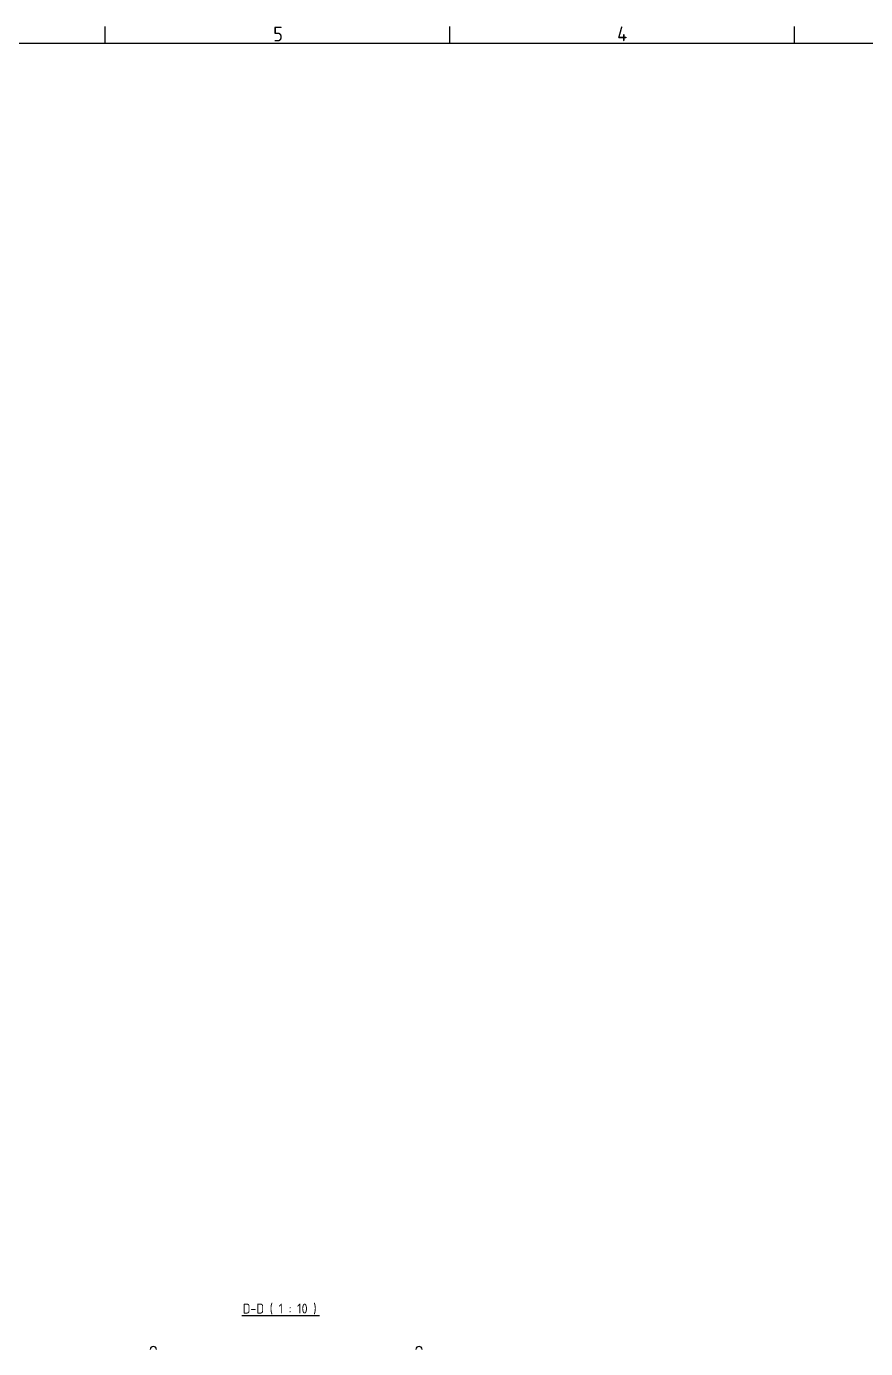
# Model space of a CAD drawing. Header units: millimetres. Extents: x 0 to 8410, y 0 to 5940.
# Drawn here: x 4746 to 6452, y 3087 to 5774 of the extents above; entities that cross this region are included whole.
import ezdxf

# ---------------------------------------------------------------- set-up
doc = ezdxf.new("R2010")
doc.units = ezdxf.units.MM
doc.header["$LTSCALE"] = 10
doc.layers.get('0').update_dxf_attribs({"color": 3, "lineweight": 5, "true_color": 0x00ff00})
doc.layers.add('가시적인 것(ISO)', color=3, linetype='Continuous', lineweight=5, true_color=0x00ff00)
doc.layers.add('기호(ISO)', color=5, linetype='Continuous', lineweight=5, true_color=0x0000ff)
doc.layers.add('경계(ISO)', color=7, linetype='Continuous', lineweight=5)
doc.styles.add('문자 텍스트_PSTEK_POSCO', font='isocp.shx')
doc.styles.add('텍스트 스타일466', font='isocp.shx')

# ---------------------------------------------------------------- blocks, each defined once
blk = doc.blocks.new('경계 Default Border')
at = {"layer": '경계(ISO)'}
for p, q in [((490.58, 574), (490.58, 577.4)), ((560.67, 574), (560.67, 577.4)), ((630.75, 574), (630.75, 577.4))]:
    blk.add_line(p, q, dxfattribs=at)
at = {"layer": '경계(ISO)', "flags": 128}
blk.add_lwpolyline([(20, 20), (20, 574), (821, 574), (821, 20), (20, 20)], dxfattribs=at)
at = {"layer": '경계(ISO)', "color": 2, "true_color": 0xffff00, "char_height": 3, "attachment_point": 7, "style": '문자 텍스트_PSTEK_POSCO'}
for s, insert in [('5', (524.77, 574.37)), ('4', (594.68, 574.4))]:
    blk.add_mtext(s, dxfattribs=dict(at, insert=insert))

msp = doc.modelspace()

# ---------------------------------------------------------------- linework, layer by layer
at = {"layer": '가시적인 것(ISO)'}
for centre in [(5004, 3084.6), (5544, 3084.6)]:
    msp.add_arc(centre, 6.25, 0, 180, dxfattribs=at)
at = {"layer": '기호(ISO)', "color": 7, "lineweight": 18}
msp.add_line((5183.7, 3153.6), (5341.5, 3153.6), dxfattribs=at)

# ---------------------------------------------------------------- block references
at = {"xscale": 10, "yscale": 10, "zscale": 10}
msp.add_blockref('경계 Default Border', (0, 0), dxfattribs=at)

# ---------------------------------------------------------------- texts
at = {"layer": '기호(ISO)', "color": 7, "insert": (5185.8, 3155.8), "char_height": 20, "attachment_point": 7, "style": '텍스트 스타일466'}
msp.add_mtext('D-D ( 1 : 10 )', dxfattribs=at)

doc.saveas('drawing.dxf')
